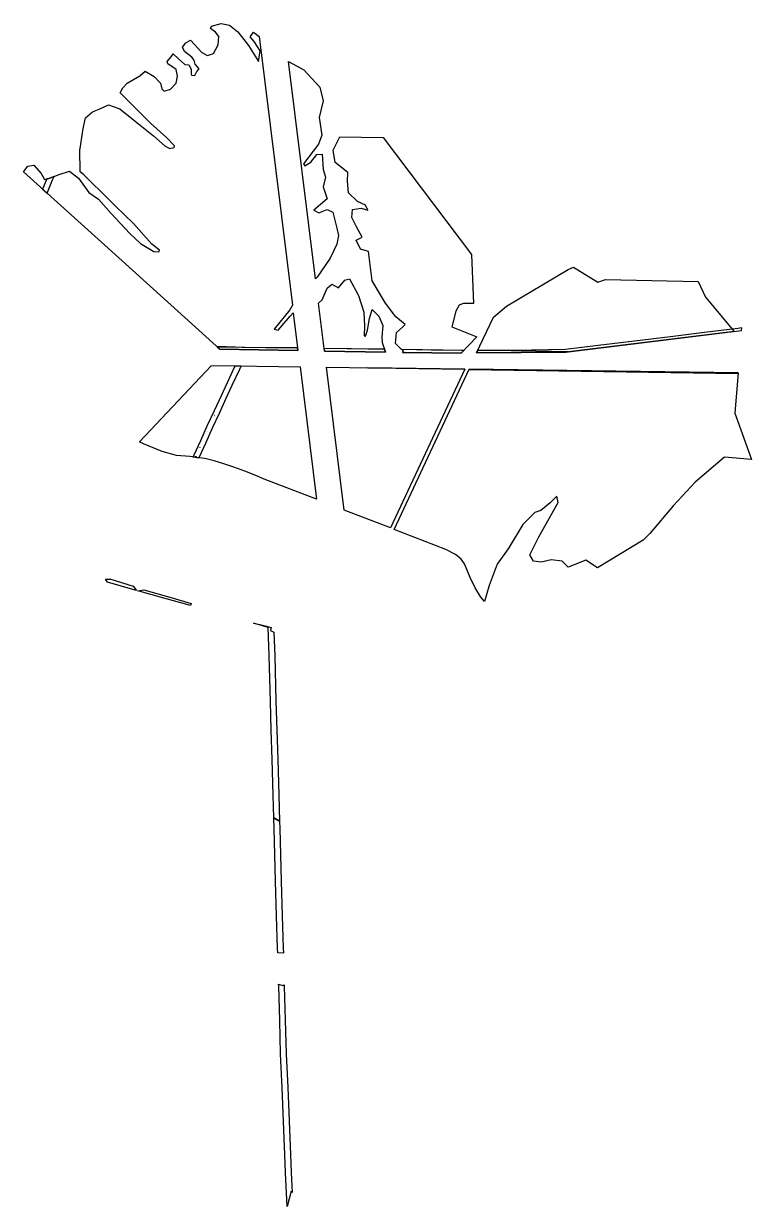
# Model space of a CAD drawing. Header units: millimetres. Extents: x 2242724 to 2245485, y 377819 to 382303.
import ezdxf

# ---------------------------------------------------------------- set-up
doc = ezdxf.new("R2010")
doc.units = ezdxf.units.MM
doc.layers.add('сервитут_ЕГРН', color=40, linetype='Continuous')

msp = doc.modelspace()

# ---------------------------------------------------------------- linework, layer by layer
at = {"layer": 'сервитут_ЕГРН', "linetype": 'Continuous'}
for points in [[(2242739.64, 381763.14), (2242762.77, 381767.47), (2242791.22, 381734.69), (2242802.78, 381713.01), (2242819.65, 381716.38), (2242858.7, 381731.8), (2242898.7, 381744.34), (2242932.93, 381717.35), (2242971.49, 381662.88), (2243007.64, 381638.29), (2243056.32, 381583.34), (2243127.66, 381507.19), (2243167.66, 381470.08), (2243217.8, 381439.71), (2243237.07, 381438.26), (2243239.97, 381444.04), (2243211.05, 381467.67), (2243140.67, 381546.23), (2243073.19, 381610.82), (2243024.99, 381659.02), (2242977.76, 381704.82), (2242952.21, 381729.88), (2242938.23, 381741.45), (2242937.76, 381826.78), (2242938.23, 381830.13), (2242949.8, 381905.33), (2242959.44, 381946.79), (2242984.98, 381969.44), (2243011.01, 381979.57), (2243046.68, 381995.95), (2243088.62, 381980.05), (2243141.16, 381939.08), (2243216.35, 381877.85), (2243261.66, 381839.3), (2243279.01, 381830.13), (2243295.88, 381833.52), (2243296.37, 381840.26), (2243266, 381872.07), (2243205.26, 381926.06), (2243166.22, 381965.58), (2243122.36, 382009.93), (2243090.06, 382041.26), (2243100.19, 382059.57), (2243116.58, 382077.9), (2243165.26, 382105.85), (2243185.5, 382122.72), (2243219.25, 382103.44), (2243243.34, 382077.9), (2243248.16, 382055.72), (2243257.33, 382048.01), (2243280.94, 382054.75), (2243303.12, 382077.9), (2243307.45, 382104.4), (2243303.12, 382129.47), (2243270.82, 382151.64), (2243269.37, 382159.84), (2243283.83, 382178.15), (2243291.54, 382188.76), (2243312.27, 382169.96), (2243335.41, 382148.75), (2243350.83, 382147.78), (2243359.51, 382130.92), (2243359.51, 382113.09), (2243361.44, 382108.26), (2243373.48, 382107.29), (2243381.68, 382122.24), (2243389.88, 382131.88), (2243375.41, 382149.71), (2243371.56, 382164.66), (2243362.41, 382176.71), (2243333.96, 382197.91), (2243326.74, 382214.31), (2243339.74, 382231.17), (2243357.58, 382240.81), (2243400.96, 382194.54), (2243422.17, 382182.49), (2243444.82, 382189.72), (2243461.69, 382223.46), (2243465.07, 382254.8), (2243451.57, 382271.18), (2243433.74, 382284.68), (2243437.6, 382293.35), (2243473.27, 382303.48), (2243505.68, 382297.71), (2243537.33, 382273.06), (2243577.5, 382220.72), (2243615.24, 382159.86), (2243621.32, 382200.02), (2243599.41, 382235.33), (2243583.59, 382253.59), (2243595.76, 382270.63), (2243617.29, 382255.35), (2243744.01, 381235.36), (2243734.53, 381218.89), (2243674.88, 381144.64), (2243689.49, 381140.99), (2243735.74, 381194.55), (2243747.07, 381206.55), (2243765.18, 381063.63), (2243468.49, 381068.68), (2243083.54, 381416.65), (2242724.22, 381741.45)], [(2243786.87, 382128.21), (2243847.74, 382062.47), (2243861.12, 382011.34), (2243845.3, 381948.05), (2243855.04, 381881.1), (2243842.87, 381847.02), (2243785.65, 381771.54), (2243791.74, 381764.24), (2243813.65, 381778.84), (2243836.78, 381806.84), (2243857.47, 381808.06), (2243861.12, 381750.85), (2243869.65, 381721.63), (2243861.12, 381685.11), (2243875.73, 381638.85), (2243825.83, 381596.25), (2243844.08, 381586.51), (2243875.73, 381598.69), (2243897.64, 381588.95), (2243912.25, 381528.09), (2243918.34, 381500.08), (2243912.25, 381467.22), (2243900.08, 381440.44), (2243887.91, 381413.67), (2243837.99, 381341.84), (2243832, 381335.67), (2243729.66, 382159.86)], [(2244088.85, 381872.38), (2244423.5, 381428.03), (2244430.62, 381242.23), (2244391.31, 381242.64), (2244376.5, 381235.4), (2244364.21, 381213.82), (2244349.15, 381154.41), (2244412.31, 381129.01), (2244443.56, 381116.48), (2244384.57, 381053.86), (2244161.3, 381056.81), (2244164.99, 381061.79), (2244154.21, 381071.99), (2244135.5, 381090.15), (2244138.9, 381132.13), (2244162.16, 381151.98), (2244172.37, 381162.76), (2244136.06, 381191.69), (2244096.92, 381243.88), (2244047, 381328.4), (2244040.76, 381378.32), (2244032.82, 381439.59), (2244002.19, 381448.66), (2243986.31, 381482.7), (2244008.99, 381494.04), (2243987.44, 381532.62), (2243969.29, 381568.92), (2243971.56, 381598.43), (2244004.46, 381604.1), (2244030.55, 381596.15), (2244021.47, 381615.44), (2243990.84, 381629.05), (2243956.81, 381661.96), (2243953.4, 381706.2), (2243954.54, 381739.11), (2243906.88, 381776.54), (2243898.95, 381824.19), (2243924.02, 381874.73)], [(2242796.12, 381676.46), (2242812.93, 381661.26), (2242834.26, 381711.68), (2242839.93, 381724.39), (2242819.65, 381716.38), (2242812.39, 381714.93)], [(2244507.28, 381190.45), (2244555.99, 381231.96), (2244789.84, 381371.27), (2244810.87, 381379.69), (2244902.32, 381322.82), (2244931.69, 381333.28), (2245283.16, 381325.56), (2245311.34, 381266.49), (2245419.68, 381136.21), (2244781.19, 381058.3), (2244443, 381055.1)], [(2243856.69, 381255.58), (2243875.35, 381300.37), (2243894.01, 381315.29), (2243918.27, 381302.23), (2243942.52, 381330.22), (2243961.18, 381335.82), (2243994.77, 381272.38), (2244015.24, 381209.27), (2244016.94, 381157.65), (2244015.8, 381119.64), (2244020.9, 381118.51), (2244029.42, 381140.64), (2244036.22, 381186.02), (2244046.44, 381218.91), (2244071.4, 381193.96), (2244086.71, 381158.79), (2244083.31, 381115.67), (2244084.44, 381094.12), (2244097.04, 381057.91), (2243866.19, 381061.67), (2243843.57, 381243.09)], [(2244447.24, 381064.03), (2244443, 381055.1), (2244781.19, 381058.3), (2245448.45, 381139.72), (2245449.25, 381149.44), (2245434.53, 381147.65), (2245307.93, 381132.13), (2245178.51, 381116.27), (2245041.97, 381099.54), (2244904.69, 381082.74), (2244780.01, 381067.47), (2244651.81, 381065.31), (2244519.33, 381064.48)], [(2243457.29, 381078.81), (2243468.49, 381068.68), (2243765.18, 381063.63), (2243763.89, 381073.81), (2243754.99, 381073.95), (2243687.04, 381074.48), (2243563.97, 381075.41)], [(2243459.29, 381077), (2243468.49, 381068.68), (2243765.18, 381063.63), (2243764, 381072.94), (2243643.14, 381074.6)], [(2243968.03, 381070.46), (2243864.88, 381072.15), (2243866.19, 381061.67), (2244097.04, 381057.91), (2244093.39, 381068.41)], [(2244036.03, 381069.45), (2243864.95, 381071.59), (2243866.19, 381061.67), (2244097.04, 381057.91), (2244093.33, 381068.57)], [(2244270.39, 381065.85), (2244158.89, 381067.56), (2244164.99, 381061.79), (2244161.3, 381056.81), (2244384.57, 381053.86), (2244394.53, 381064.43)], [(2244315.6, 381064.77), (2244159.12, 381067.34), (2244164.99, 381061.79), (2244161.3, 381056.81), (2244384.57, 381053.86), (2244393.84, 381063.7), (2244384.32, 381063.64)], [(2244447.14, 381063.83), (2244443, 381055.1), (2244781.19, 381058.3), (2244789.23, 381059.28), (2244667.19, 381061.03), (2244479.23, 381063.46)], [(2243773.11, 381002.24), (2243835.01, 380499.74), (2243636.83, 380576.37), (2243604.87, 380590.07), (2243563.93, 380606.58), (2243521.34, 380621.84), (2243487.58, 380633.21), (2243447.65, 380645.62), (2243411.32, 380654.79), (2243381.71, 380658.83), (2243354.51, 380661.55), (2243303.75, 380665.62), (2243249.5, 380681.11), (2243178.79, 380709.92), (2243163.37, 380717.54), (2243435.99, 381006.42), (2243443.61, 381006.64)], [(2243370.06, 380666.69), (2243367.35, 380660.27), (2243381.71, 380658.83), (2243389.52, 380657.77), (2243389.67, 380658.1), (2243414.98, 380713.23), (2243440.67, 380770.5), (2243466.98, 380826.66), (2243492.51, 380883.42), (2243515.66, 380932.09), (2243544.08, 380993.23), (2243549.33, 381005.23), (2243526.09, 381005.54), (2243524.5, 381001.88), (2243496.27, 380941.15), (2243473.11, 380892.44), (2243447.55, 380835.61), (2243421.19, 380779.35), (2243395.48, 380722.03)], [(2243532.91, 380999.6), (2243532.91, 380999.78), (2243533.09, 380999.78), (2243533.09, 380999.6)], [(2243532.91, 380999.78), (2243532.91, 380999.6), (2243533.09, 380999.6), (2243533.09, 380999.78)], [(2244398.41, 380993.43), (2244115.75, 380391.18), (2243940.68, 380458.87), (2243872.88, 381000.7)], [(2244030.52, 380998.52), (2244049.95, 380997.88), (2244398.09, 380992.74), (2244398.41, 380993.43)], [(2244030.52, 380998.52), (2244049.95, 380997.88), (2244398.09, 380992.74), (2244398.41, 380993.43)], [(2245435.24, 380979.72), (2245422.63, 380826.94), (2245485.42, 380650.95), (2245383.13, 380659.94), (2245271.87, 380565.25), (2245190.21, 380476.5), (2245100.34, 380370.16), (2245075.4, 380345.12), (2244901.42, 380239.77), (2244857.63, 380269.37), (2244790.17, 380242.15), (2244767.68, 380264.63), (2244726.25, 380270.55), (2244688.38, 380261.08), (2244658.79, 380265.82), (2244644.59, 380289.49), (2244678.91, 380356.95), (2244752.29, 380487.15), (2244747.56, 380511.99), (2244721.52, 380485.96), (2244686.01, 380457.55), (2244663.52, 380449.27), (2244618.55, 380404.29), (2244562.92, 380311.98), (2244521.5, 380253.98), (2244490.73, 380173.5), (2244473.2, 380111.69), (2244458.88, 380128.44), (2244437.69, 380163.96), (2244418.97, 380202.79), (2244396.45, 380254.78), (2244384.45, 380272.67), (2244362.49, 380290.17), (2244326.54, 380309.61), (2244129.74, 380385.76), (2244414.96, 380993.73)], [(2244414.96, 380993.73), (2244414.38, 380992.5), (2245435.05, 380977.43), (2245435.24, 380979.72)], [(2244414.96, 380993.73), (2244414.38, 380992.5), (2245435.05, 380977.43), (2245435.24, 380979.72)], [(2243504.89, 380938.91), (2243504.89, 380939.09), (2243505.07, 380939.09), (2243505.07, 380938.91)], [(2243504.89, 380939.09), (2243504.89, 380938.91), (2243505.07, 380938.91), (2243505.07, 380939.09)], [(2243476.87, 380878.06), (2243476.87, 380878.24), (2243477.05, 380878.24), (2243477.05, 380878.06)], [(2243476.87, 380878.24), (2243476.87, 380878.06), (2243477.05, 380878.06), (2243477.05, 380878.24)], [(2243448.87, 380817.25), (2243448.87, 380817.43), (2243449.05, 380817.43), (2243449.05, 380817.25)], [(2243448.87, 380817.43), (2243448.87, 380817.25), (2243449.05, 380817.25), (2243449.05, 380817.43)], [(2243420.85, 380756.39), (2243420.85, 380756.57), (2243421.03, 380756.57), (2243421.03, 380756.39)], [(2243420.85, 380756.57), (2243420.85, 380756.39), (2243421.03, 380756.39), (2243421.03, 380756.57)], [(2243392.85, 380695.56), (2243392.85, 380695.74), (2243393.03, 380695.74), (2243393.03, 380695.56)], [(2243392.85, 380695.74), (2243392.85, 380695.56), (2243393.03, 380695.56), (2243393.03, 380695.74)], [(2243377.68, 380662.64), (2243377.68, 380662.82), (2243377.86, 380662.82), (2243377.86, 380662.64)], [(2243377.68, 380662.82), (2243377.68, 380662.64), (2243377.86, 380662.64), (2243377.86, 380662.82)], [(2243054.97, 380196.54), (2243139.21, 380169.97), (2243152.72, 380154.32), (2243139.11, 380158.11), (2243042.52, 380185.49), (2243035.31, 380196.88)], [(2243157.23, 380153.06), (2243180.29, 380155.99), (2243287.43, 380126.31), (2243359.56, 380104.21), (2243357.47, 380097.28), (2243256.2, 380125.49)], [(2243596.93, 380029.73), (2243620.24, 380025.07), (2243646.01, 380018.95), (2243663.73, 380013.36), (2243661.38, 380001.97), (2243674.1, 379995.62), (2243676.71, 379906.49), (2243681.74, 379734.22), (2243684.94, 379624.78), (2243688.18, 379513.79), (2243692.13, 379378.59), (2243695.02, 379279.44), (2243673.23, 379292.44), (2243670.73, 379377.97), (2243666.78, 379513.17), (2243663.54, 379624.16), (2243660.34, 379733.6), (2243655.31, 379905.87), (2243652.16, 380013.78)], [(2243695.02, 379279.45), (2243695.84, 379251.46), (2243701.66, 379052.31), (2243705.49, 378920.8), (2243709.11, 378797.3), (2243709.64, 378779.15), (2243688.21, 378779.5), (2243687.71, 378796.68), (2243684.09, 378920.18), (2243680.26, 379051.69), (2243674.44, 379250.84), (2243673.23, 379292.45)], [(2243708.16, 378656.21), (2243713.17, 378658.34), (2243713.3, 378653.85), (2243717.07, 378524.64), (2243720.78, 378397.29), (2243726.16, 378268.75), (2243736.76, 378015.22), (2243739.6, 377947.18), (2243742.77, 377871.41), (2243739.39, 377876.72), (2243723.56, 377818.67), (2243718.22, 377946.29), (2243715.38, 378014.32), (2243704.78, 378267.85), (2243699.4, 378396.55), (2243695.67, 378524.02), (2243691.9, 378653.23), (2243691.68, 378660.66)]]:
    msp.add_lwpolyline(points, close=True, dxfattribs=at)

doc.saveas('drawing.dxf')
